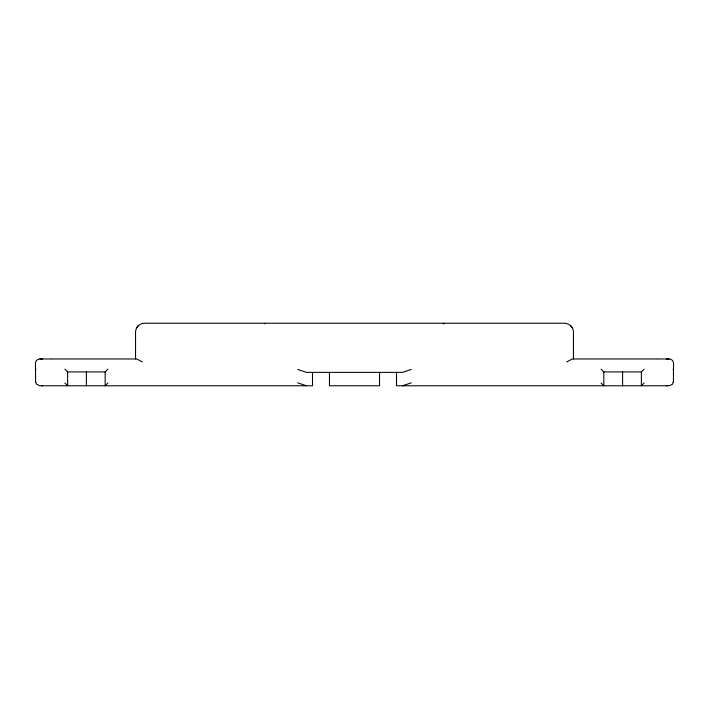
<?xml version="1.0" encoding="UTF-8"?>
<svg xmlns="http://www.w3.org/2000/svg" width="709" height="709" viewBox="0 0 709 709"><rect width="100%" height="100%" fill="white"/><g stroke="black" fill="none" stroke-linecap="round" stroke-linejoin="round"><path stroke-width="1.06" d="M673.399 382.47L673.55 363.433A4.467 4.467 0 0 0 669.083 358.967L666.398 358.967A4.467 4.467 0 0 1 667.594 359.126L669.083 358.967M673.55 381.309L672.451 384.251L669.083 385.776L396.499 385.776L396.499 372.376M573.457 358.967L573.457 332.158C573.51 327.354 569.3 323.189 564.515 323.224L144.485 323.224C139.7 323.189 135.49 327.354 135.543 332.158L135.543 358.967M136.74 327.691L138.158 325.839M64.865 369.167L67.621 371.924L105.162 371.924L107.919 369.167M107.919 383.02L105.162 385.776L105.162 371.924M601.081 369.167L603.838 371.924L641.379 371.924L644.135 369.167M644.135 383.02L641.379 385.776L641.379 371.924M566.659 361.936L572.26 358.967L657.465 358.967M443.081 323.738L443.869 323.375L443.869 323.818M411.3 369.424L402.552 372.376L306.448 372.376L297.691 369.424M411.3 382.833L402.552 385.776L405.238 385.341M39.917 358.967L42.602 358.967A4.467 4.467 0 0 0 41.406 359.126L39.917 358.967A4.467 4.467 0 0 0 35.45 363.433L35.601 382.47M42.912 358.967L51.092 358.967M51.535 358.967L136.74 358.967L142.341 361.936M657.908 358.967L666.088 358.967M306.448 385.776L297.691 382.833M601.081 383.02L603.838 385.776L603.838 371.924M64.865 383.02L67.621 385.776L67.621 371.924M570.842 325.839L572.26 327.691M35.45 381.309L36.549 384.251L39.917 385.776L312.501 385.776L312.501 372.376M622.608 371.924L622.608 385.776M379.528 372.376L379.528 385.776L329.472 385.776L329.472 372.376M265.131 323.375L265.131 323.818M86.392 371.924L86.392 385.776M35.92 369.903A4.467 4.467 0 0 1 35.45 367.909M667.559 385.625A4.467 4.467 0 0 1 666.398 385.776M42.602 385.776A4.467 4.467 0 0 1 41.441 385.625M673.55 367.909A4.467 4.467 0 0 1 673.08 369.903"/></g></svg>
